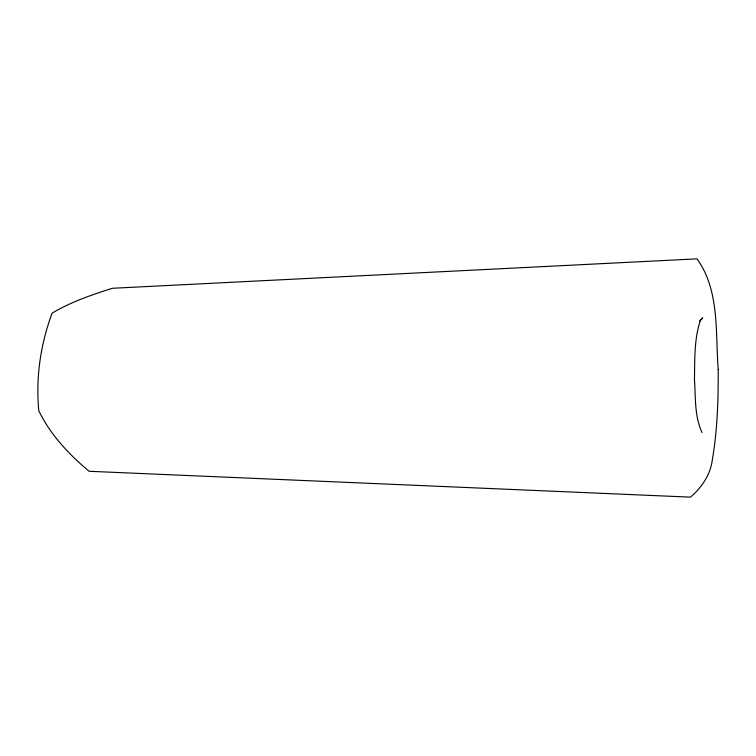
<?xml version="1.0" encoding="UTF-8"?>
<svg xmlns="http://www.w3.org/2000/svg" width="756" height="756" viewBox="0 0 756 756"><rect width="100%" height="100%" fill="white"/><g stroke="black" fill="none" stroke-linecap="round" stroke-linejoin="round"><path stroke-width="1.13" d="M699.48 321.205L702.749 317.917L700.491 320.157C693.999 339.104 694.877 359.648 694.452 379.427C695.747 397.108 694.273 416.235 702.097 432.593M718.2 369.4C718.323 399.48 717.482 429.71 712.388 459.412C710.583 474.588 701.842 487.374 690.474 497.146L89.113 471.281C68.891 454.347 50.368 434.747 38.802 410.782C35.617 377.669 40.55 344.254 52.126 313.126C70.856 301.946 91.627 294.887 112.304 288.282L697.023 258.854C719.854 290.597 715.299 332.432 718.2 369.4"/></g></svg>
